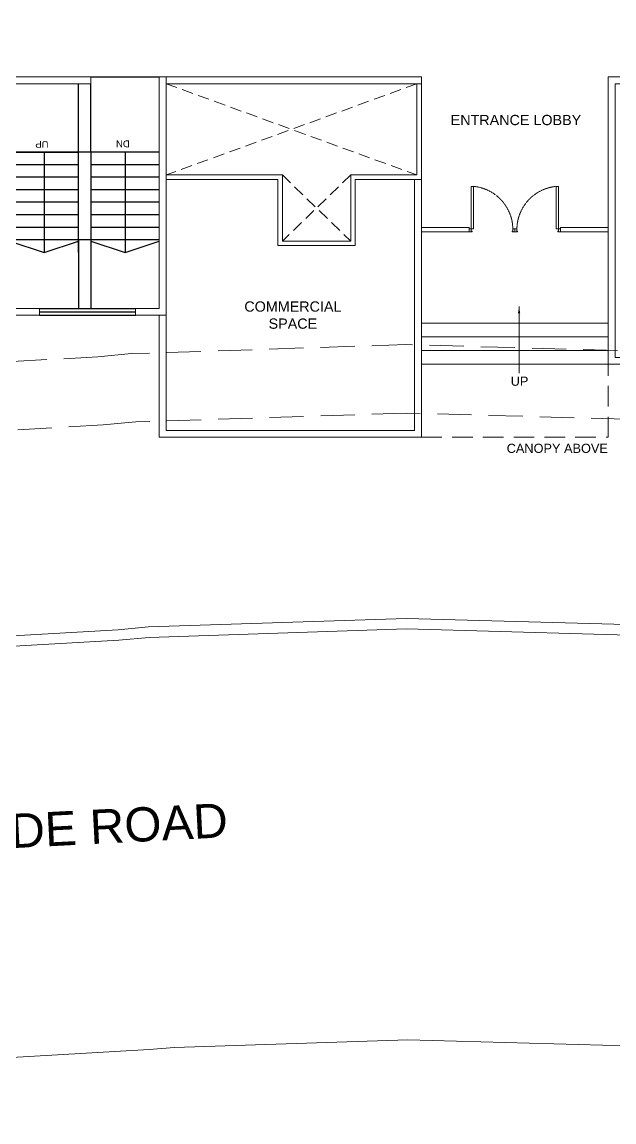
# Model space of a CAD drawing. Header units: inches. Extents: x 27644242 to 29005101, y -955243 to 216979.
# Drawn here: x 28747480 to 28760466, y 27122 to 51236 of the extents above; entities that cross this region are included whole.
import ezdxf

# ---------------------------------------------------------------- set-up
doc = ezdxf.new("R2010")
doc.units = ezdxf.units.IN
doc.header["$MEASUREMENT"] = 0
for name, pattern in [('01-Xref Col Podium Lvl-1$0$HIDDEN', [0.375, 0.25, -0.125]), ('DASHED', [0.75, 0.5, -0.25]), ('DASHED2', [0.375, 0.25, -0.125]), ('HIDDEN', [0.375, 0.25, -0.125])]:
    doc.linetypes.add(name, pattern=pattern)
for name, color, linetype, lineweight in [('AHC-A-DUCT', 14, 'HIDDEN', 5), ('DOOR', 4, 'Continuous', 0), ('ELEVATION', 40, 'Continuous', 13), ('RVA Site Boundary', 17, 'Continuous', 15), ('WALL', 7, 'Continuous', 20)]:
    doc.layers.add(name, color=color, linetype=linetype, lineweight=lineweight)
for name, color, linetype in [('KPA Elevation Line 3', 252, 'Continuous'), ('KPA General Plan Line', 1, 'Continuous'), ('KPA Glass', 152, 'Continuous'), ('KPA Stair Line', 253, 'Continuous'), ('KPA Text', 7, 'Continuous'), ('text', 7, 'Continuous')]:
    doc.layers.add(name, color=color, linetype=linetype)
doc.styles.add('AMITS', font='arial.ttf')
doc.styles.get("Standard").update_dxf_attribs({"font": 'swiss.ttf'})
doc.dimstyles.new('DIM 300', dxfattribs={"dimtxt": 300, "dimasz": 150, "dimexe": 150, "dimexo": 150, "dimgap": 150, "dimtad": 1, "dimdec": 0, "dimzin": 0, "dimdsep": 46, "dimtxsty": 'AMITS', "dimblk": 'ARCHTICK', "dimcen": 0, "dimdle": 150, "dimclrd": 4, "dimclre": 4, "dimclrt": 6, "dimadec": 0, "dimazin": 0, "dimtfac": 1, "dimtdec": 0, "dimtix": 1, "dimtmove": 1, "dimatfit": 3, "dimfxl": 1, "dimtolj": 1, "dimtzin": 0, "dimlwd": -1, "dimlwe": -1, "dimarcsym": 0})

# ---------------------------------------------------------------- blocks, each defined once
blk = doc.blocks.new('A$C69BC79EC')
for p, q in [((980, 3480), (230, 3230)), ((980, 1280), (980, 3480)), ((1730, 3230), (980, 3480)), ((2755, 3480), (2005, 3230)), ((2755, 1280), (2755, 3480)), ((3505, 3230), (2755, 3480))]:
    blk.add_line(p, q)
at = {"layer": 'KPA Elevation Line 3'}
for p, q in [((1730, 1280), (1730, 3480)), ((2005, 3480), (2005, 1280)), ((1730, 3205), (2005, 3205)), ((1730, 1280), (2005, 1280))]:
    blk.add_line(p, q, dxfattribs=at)
at = {"layer": 'KPA General Plan Line'}
blk.add_line((1730, -370), (230, -370), dxfattribs=at)
at = {"layer": 'KPA Glass', "ltscale": 500}
for p, q in [((2855, 4855), (755, 4855)), ((2855, 4780), (755, 4780)), ((2855, 4705), (755, 4705))]:
    blk.add_line(p, q, dxfattribs=at)
at = {"layer": 'KPA Stair Line', "ltscale": 500}
for p, q in [((1730, 3205), (1730, 4705)), ((2005, 3205), (2005, 4705)), ((1730, 1280), (1730, -220)), ((2005, 1280), (2005, -220))]:
    blk.add_line(p, q, dxfattribs=at)
at = {"layer": 'KPA Stair Line'}
for p, q in [((230, 3205), (1730, 3205)), ((2005, 3205), (3505, 3205)), ((230, 2930), (1730, 2930)), ((2005, 2930), (3505, 2930)), ((230, 2655), (1730, 2655)), ((2005, 2655), (3505, 2655)), ((230, 2380), (1730, 2380)), ((2005, 2380), (3505, 2380)), ((230, 2105), (1730, 2105)), ((2005, 2105), (3505, 2105)), ((230, 1830), (1730, 1830)), ((2005, 1830), (3505, 1830)), ((230, 1555), (1730, 1555)), ((2005, 1555), (3505, 1555)), ((230, 1280), (1730, 1280)), ((3505, 1280), (2005, 1280)), ((2005, 1280), (3505, 1280))]:
    blk.add_line(p, q, dxfattribs=at)
at = {"layer": 'WALL', "ltscale": 500}
for p, q in [((755, 4855), (80, 4855)), ((80, -370), (80, 4855)), ((755, 4705), (755, 4855)), ((2855, 4705), (2855, 4855)), ((3655, 4855), (2855, 4855)), ((3655, 4855), (3655, -370)), ((755, 4705), (230, 4705)), ((230, -370), (230, 4705)), ((3505, 4705), (2855, 4705)), ((3505, 4705), (3505, -220)), ((1730, -220), (3505, -220)), ((1730, -220), (1730, -370)), ((80, -370), (230, -370)), ((1730, -370), (3655, -370))]:
    blk.add_line(p, q, dxfattribs=at)
at = {"layer": 'KPA Text', "extrusion": (-0.021168, 5.594e-15, 0.999776)}
for s, p in [('DN', (-1023, 877, -18)), ('UP', (-1035, 2659, -55))]:
    blk.add_text(s, height=150, rotation=90, dxfattribs=at).set_placement(p)
blk = doc.blocks.new('DFFFFF2233')
at = {"layer": 'WALL', "color": 4, "ltscale": 500}
for p, q in [((-3800, 2049), (0, 2049)), ((-3800, -4251), (-3800, 2049)), ((-150, 2049), (3650, 2049)), ((3650, 2049), (3650, -4251)), ((-3650, 1899), (3500, 1899)), ((-3650, -4101), (-3650, 1899)), ((-150, -4101), (-150, 1899)), ((0, -4101), (0, 1899)), ((3500, 1899), (3500, -4101)), ((0, -4251), (-3800, -4251)), ((-3100, -4101), (-3650, -4101)), ((-3100, -4101), (-3100, -4251)), ((-150, -4101), (-700, -4101)), ((-700, -4101), (-700, -4251)), ((-150, -4251), (-150, -4251)), ((525, -4251), (-150, -4251)), ((525, -4101), (0, -4101)), ((525, -4101), (525, -4251)), ((525, -4251), (2925, -4251)), ((3500, -4101), (2925, -4101)), ((2925, -4101), (2925, -4251)), ((3650, -4251), (2925, -4251))]:
    blk.add_line(p, q, dxfattribs=at)
at = {"layer": 'text', "ltscale": 100, "char_height": 150, "width": 1715.23, "attachment_point": 1, "style": 'AMITS'}
for insert in [(-2683, -774), (967, -774)]:
    blk.add_mtext('\\pxqc;CAR LIFT\\P3.5 x 6.0', dxfattribs=dict(at, insert=insert))
blk = doc.blocks.new('_ARCHTICK')
at = {"color": 0, "linetype": 'ByBlock', "const_width": 0.15}
blk.add_lwpolyline([(-0.5, -0.5), (0.5, 0.5)], dxfattribs=at)
blk = doc.blocks.new('DOOR_750')
at = {"layer": 'DOOR'}
for points in [[(-70, 50), (-32, 50), (-32, 750), (-70, 750)], [(-750, 50), (-718, 50), (-718, 12), (-705, 12), (-705, 0), (-750, 0)], [(0, 50), (-32, 50), (-32, 12), (-45, 12), (-45, 0), (0, 0)]]:
    blk.add_lwpolyline(points, close=True, dxfattribs=at)
at = {"layer": 'DOOR', "linetype": 'DASHED', "ltscale": 10}
blk.add_arc((-2, 38), 715, 95.4221, 179.0403, dxfattribs=at)

msp = doc.modelspace()

# ---------------------------------------------------------------- linework, layer by layer
at = {"layer": 'AHC-A-DUCT', "linetype": 'DASHED2', "ltscale": 1000}
for p, q in [((28750641.1, 49882.8), (28756141, 47882.8)), ((28756141, 49882.8), (28750641.1, 47882.7)), ((28753191, 47882.8), (28754690.1, 46432.8)), ((28753191, 47882.7), (28754690.1, 46432.8)), ((28754690.8, 47882.8), (28753191.1, 46432.8)), ((28754690.8, 47882.8), (28753191.1, 46432.8))]:
    msp.add_line(p, q, dxfattribs=at)
at = {"layer": 'ELEVATION', "ltscale": 500}
for p, q in [((28756241.1, 44632.8), (28760341.1, 44632.8)), ((28756241.1, 44332.8), (28760341.1, 44332.8)), ((28756241.1, 44032.8), (28760341.1, 44032.8)), ((28756241.1, 43732.8), (28760341.1, 43732.8))]:
    msp.add_line(p, q, dxfattribs=at)
at = {"layer": 'RVA Site Boundary', "linetype": '01-Xref Col Podium Lvl-1$0$HIDDEN', "ltscale": 3000}
for points in [[(28761838.7, 42497.1), (28755905.9, 42663), (28749977.9, 42467.8), (28749256.9, 42402.1), (28741955.5, 41985.2), (28733624.9, 41226.9), (28733013.3, 41097.1), (28732304, 40929), (28713285.1, 35925.3), (28711605.9, 35448.6), (28711440.2, 35401.9), (28710425.7, 35165.9), (28709966.3, 35060.1), (28709865.1, 35031.7), (28706230.5, 43449.5), (28698771.7, 60563.8), (28697412.5, 63636.2), (28698061.3, 63644.8), (28714626.9, 63809), (28721180.9, 63750), (28728668.1, 63772), (28742981.5, 63766.7), (28767232.3, 63747.8)], [(28761666.7, 44002.5), (28755902.2, 44163.7), (28749885, 43965.5), (28749146.1, 43898.2), (28741844.7, 43481.3), (28733400.5, 42712.7), (28732684.5, 42560.7), (28731940.1, 42384.3), (28712889.4, 37372.3), (28711197.7, 36891.9), (28711066.7, 36855), (28710744.1, 36780), (28707606.6, 44046.4), (28700145.1, 61166.8), (28699705.3, 62161), (28714627.6, 62308.9), (28721176.3, 62249.9), (28728670, 62272), (28742980.7, 62266.7), (28767228.6, 62247.8)]]:
    msp.add_lwpolyline(points, dxfattribs=at)
at = {"layer": 'RVA Site Boundary', "color": 5, "ltscale": 500}
for points in [[(28762067.2, 37989), (28755917.1, 38161), (28750256.3, 37974.5), (28749589.4, 37913.7), (28742287.8, 37496.8), (28734298.4, 36769.6), (28733999.5, 36706.2), (28733395.6, 36563), (28714472.3, 31584.5)], [(28762074.2, 37758.7), (28755917.6, 37930.9), (28750270.6, 37744.9), (28749606.4, 37684.3), (28742304.8, 37267.4), (28734332.8, 36541.8), (28734049.9, 36481.7), (28733451.4, 36339.9), (28714532.9, 31362.7)]]:
    msp.add_lwpolyline(points, dxfattribs=at)
at = {"layer": 'RVA Site Boundary', "ltscale": 500}
for points in [[(28762074.2, 37758.7), (28755917.6, 37930.9), (28750270.6, 37744.9), (28749606.4, 37684.3), (28742304.8, 37267.4), (28734332.8, 36541.8), (28734049.9, 36481.7), (28733451.4, 36339.9), (28714532.9, 31362.7)], [(28762074.2, 37758.7), (28755917.6, 37930.9), (28750270.6, 37744.9), (28749606.4, 37684.3), (28742304.8, 37267.4), (28734332.8, 36541.8), (28734049.9, 36481.7), (28733451.4, 36339.9), (28714532.9, 31362.7)], [(28798167.2, 24882), (28792618.9, 25338.2), (28789844.6, 25648.5), (28789606.9, 25669.1), (28784679, 26097.1), (28774442.4, 28311), (28773176.2, 29306.7), (28772745.6, 29607.7), (28769386.8, 30423), (28766949.2, 29641.3), (28764135.4, 28906.4), (28762347.8, 28747.5), (28755940, 28926.7), (28750827.5, 28758.3), (28750271.5, 28707.6), (28742969.4, 28290.7), (28735737.9, 27632.5), (28735634.7, 27608), (28723876.6, 24514.6)]]:
    msp.add_lwpolyline(points, dxfattribs=at)
at = {"layer": 'WALL', "ltscale": 500}
for p, q in [((28756141, 47882.8), (28756141.1, 47882.8)), ((28756241.1, 47782.8), (28756241.1, 43732.8)), ((28756241.1, 46732.8), (28757291.1, 46732.8)), ((28756241.1, 46632.8), (28757291.1, 46632.8)), ((28757291.1, 46632.8), (28757291.1, 46732.8)), ((28759291.1, 46732.8), (28760341.1, 46732.8)), ((28759291.1, 46632.8), (28759291.1, 46732.8)), ((28759291.1, 46632.8), (28760341.1, 46632.8))]:
    msp.add_line(p, q, dxfattribs=at)
msp.add_lwpolyline([(28750641.4, 49882.8), (28756241.1, 49882.8), (28756241.1, 50032.8), (28750641.4, 50032.8)], close=True, dxfattribs=at)
msp.add_lwpolyline([(28750641.4, 49882.8), (28756241.1, 49882.8), (28756241.1, 50032.8), (28750641.4, 50032.8)], close=True, dxfattribs=at)
for points in [[(28750641.1, 47882.7), (28753191, 47882.7), (28753191.1, 46432.8), (28754690.8, 46432.8), (28754690.8, 47882.8), (28756141.1, 47882.8), (28756141.1, 49882.8)], [(28750641.1, 47782.7), (28753091, 47782.7), (28753091.1, 46332.8), (28754790.8, 46332.8), (28754790.8, 47782.8), (28756241.1, 47782.8), (28756241.1, 49882.8)], [(28756091.1, 47782.8), (28756091.1, 42282.7), (28750641.1, 42282.7), (28750641.1, 44807.8)], [(28756241.1, 43732.8), (28756241.1, 42132.7), (28750491.1, 42132.7), (28750491.1, 44807.8)]]:
    msp.add_lwpolyline(points, dxfattribs=at)
at = {"layer": 'WALL', "linetype": 'DASHED', "ltscale": 900}
msp.add_lwpolyline([(28756241.1, 42132.7), (28760341.1, 42132.7), (28760341.1, 43732.8)], dxfattribs=at)

# ---------------------------------------------------------------- block references
at = {"ltscale": 500, "rotation": 180}
msp.add_blockref('A$C69BC79EC', (28750721.1, 49662.8), dxfattribs=at)
at = {"layer": 'DOOR', "yscale": 1.333333977559269, "zscale": 1.333333977559269}
for p, xscale in [((28757291.1, 46632.8), -1.333333977559269), ((28759291.1, 46632.8), 1.333333977559269)]:
    msp.add_blockref('DOOR_750', p, dxfattribs=dict(at, xscale=xscale))
at = {"layer": 'WALL', "color": 2, "ltscale": 500}
msp.add_blockref('DFFFFF2233', (28764141, 47983.5), dxfattribs=at)

# ---------------------------------------------------------------- texts
at = {"layer": 'text', "ltscale": 100, "attachment_point": 1, "style": 'AMITS'}
for s, insert, char_height, width in [('\\pxqc;ENTRANCE LOBBY', (28755416, 49200), 225, 5797.075), ('\\pxqc;COMMERCIAL \\PSPACE', (28750523.6, 45111.3), 225, 5797.075), ('\\pxqc;UP', (28757067.3, 43461.7), 200, 2651.783), ('\\pxqc;CANOPY ABOVE', (28756323.2, 41990.1), 200, 5797.075)]:
    msp.add_mtext(s, dxfattribs=dict(at, insert=insert, char_height=char_height, width=width))
at = {"layer": 'text', "ltscale": 100, "insert": (28744182.5, 33718.4), "char_height": 750, "width": 14045.731, "attachment_point": 1, "rotation": 2.92498, "style": 'AMITS'}
msp.add_mtext('9M WIDE ROAD', dxfattribs=at)

# ---------------------------------------------------------------- leaders
at = {"layer": 'WALL', "ltscale": 500}
msp.add_leader([(28758383.7, 44999), (28758383.7, 43539.7)], dimstyle='DIM 300', override={"dimgap": 150, "dimtad": 0}, dxfattribs=at)

doc.saveas('drawing.dxf')
